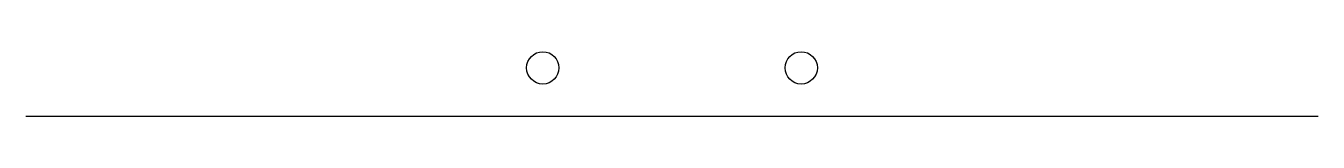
# Model space of a CAD drawing. Header units: inches. Extents: x 16 to 26, y 0.2 to 0.8.
import ezdxf

# ---------------------------------------------------------------- set-up
doc = ezdxf.new("R2010")
doc.units = ezdxf.units.IN
doc.header["$MEASUREMENT"] = 0
doc.layers.add('HOLES', color=7, linetype='Continuous')
doc.layers.add('LINE', color=7, linetype='Continuous')

msp = doc.modelspace()

# ---------------------------------------------------------------- linework, layer by layer
at = {"layer": 'HOLES'}
for centre in [(20, 0.625), (22, 0.625)]:
    msp.add_circle(centre, 0.125, dxfattribs=at)
at = {"layer": 'LINE'}
msp.add_line((16, 0.25), (26, 0.25), dxfattribs=at)

doc.saveas('drawing.dxf')
